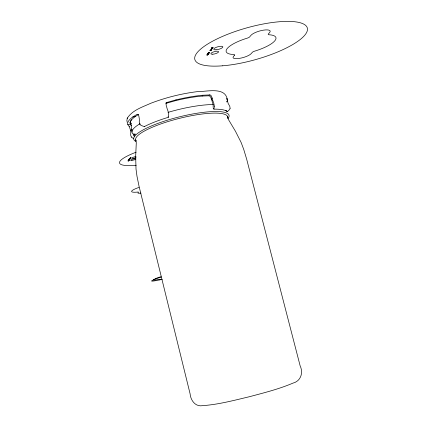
<?xml version="1.0" encoding="UTF-8"?>
<svg xmlns="http://www.w3.org/2000/svg" width="427" height="427" viewBox="0 0 427 427"><rect width="100%" height="100%" fill="white"/><g stroke="black" fill="none" stroke-linecap="round" stroke-linejoin="round"><path stroke-width="0.64" d="M226.822 98.642L228.103 103.265A8.7 7.953 47.8 0 0 228.733 104.482L229.15 105.154A7.617 6.997 47.2 0 1 229.496 105.768L229.625 106.056A5.695 5.231 47.3 0 1 229.939 107.001L230.052 108.287M214.253 106.52L214.237 106.771A13.093 4.099 80.3 0 1 214.151 107.593L213.932 109.152A48.934 10.675 -14.1 0 1 227.372 111.628L227.959 111.089A38.462 35.19 43.8 0 0 228.568 110.518L228.755 110.326A11.881 10.894 46.5 0 0 229.486 109.531L229.566 109.424A2.653 2.434 47.5 0 0 230.084 108.293M139.987 124.449A2.743 2.562 38.4 0 0 141.065 125.319L141.337 125.469A13.13 12.223 38.7 0 0 142.308 125.885L144.305 126.605A48.934 10.675 -14.1 0 1 168.393 117.292L168.451 116.64A39.444 10.301 80 0 0 168.51 115.947L168.532 115.722A12.404 3.315 79.8 0 0 168.585 114.772L168.585 114.639A2.792 0.753 79.7 0 0 168.51 113.352L168.222 111.975A5.967 1.601 79.7 0 0 167.955 110.988L167.864 110.694A7.958 2.135 79.7 0 0 167.651 110.081L167.4 109.403A9.298 2.525 79.9 0 1 166.994 108.17C166.69 106.387 164.945 103.467 167.245 102.405A7.595 7.462 -82.3 0 1 167.646 102.256M213.137 107.358L213.169 104.69L211.349 98.861M127.273 118.258L126.867 120.494L127.187 122.234M127.337 118.103C132.487 110.091 142.485 107.06 150.736 103.291C165.628 97.586 181.213 93.673 197.034 91.672C206.129 91.88 226.161 86.137 227.351 100.318A51.336 11.945 -14.1 0 1 227.047 101.471M127.193 118.444L127.417 117.916M134.185 135.54L134.996 133.843L134.809 134.937L134.889 134.014L134.825 134.361M144.305 126.605L144.486 126.328M206.833 54.934L208.221 54.565L207.719 54.693M207.794 53.647L208.547 53.439M210.287 50.295L211.05 50.082M211.242 49.009L212.657 48.63L212.144 48.758M211.792 49.399L211.536 49.5M128.346 160.152L129.221 159.986C127.385 160.157 130.299 159.522 128.874 160.13M129.301 158.871L130.214 158.652M209.801 50.562L211.013 50.418M210.089 50.167L211.306 50.028M128.271 160.536L128.922 160.36M130.182 157.963L130.838 157.819L130.422 157.921M207.49 54.074L208.349 53.983M207.655 53.85L208.248 53.759M207.938 53.471L209.145 53.327M208.237 53.071L209.097 52.985M130.112 158.529L130.4 158.417M212.71 47.792L212.304 48.128M128.703 160.68L128.148 160.888M130.747 157.942L130.352 158.017M131.036 157.558L130.251 157.707M207.938 54.533L207.394 54.571M212.374 48.598L211.707 48.699M128.805 160.819L128.02 160.974M129.253 160.221L128.383 160.387M130.865 158.059L129.984 158.23M165.884 103.745L166.85 103.169A10.856 10.643 77.2 0 1 167.187 103.024L175.438 100.687L176.057 99.87A51.336 11.945 -14.1 0 1 202.825 95.232L209.716 94.938M210.842 49.548L211.765 49.302M211.242 50.135L211.087 50.178M207.768 54.789L207.223 54.998L207.661 54.864M208.739 53.487L208.579 53.54M211.675 48.427L212.731 48.112L212.123 48.262M207.25 54.373L208.291 54.069L207.687 54.213M175.438 100.687A48.822 11.358 -14.1 0 1 202.136 96.059L202.825 95.232M211.482 99.32L212.192 98.504L212.005 97.81M212.876 47.936L212.625 48.059M210.81 50.696L210.554 50.77M211.418 48.94L212.011 48.795M129.162 126.397L127.801 124.636A51.336 11.945 -14.1 0 1 132.69 117.019L136.992 114.377A7.478 4.649 74.6 0 1 137.238 114.287C139.255 114.345 138.898 117.569 139.362 119.016A9.079 8.481 36.7 0 1 139.367 120.387L139.303 121.167A7.857 7.334 39.1 0 0 139.277 121.866L139.298 122.186A5.882 5.492 38.8 0 0 139.474 123.189L140.013 124.433M127.801 124.636L130.299 124.193A48.822 11.358 -14.1 0 1 135.258 116.566L138.578 114.452M207.01 54.864L207.586 54.725M129.803 158.497L130.331 158.374M128.474 160.958L128.297 160.995M167.64 102.24L176.057 99.87M212.182 47.909L212.582 47.803M210.132 50.658L210.644 50.541M211.707 48.518L212.577 48.326L211.973 48.422M207.303 54.453L208.136 54.272L207.543 54.368M128.692 160.408L128.431 160.472M208.227 53.706L207.853 53.733M129.787 158.887L129.594 158.913M129.755 158.727L130.08 158.663M128.143 160.707L128.821 160.52L128.127 160.728M210.703 50.306L210.506 50.322M129.28 126.525L130.491 130.155L132.359 129.856M132.69 117.019L135.258 116.566M226.326 101.866L227.548 101.647M212.08 47.664L213.201 47.488L212.032 47.728M210.735 49.991L211.381 49.916M209.241 52.788C206.898 53.145 210.009 52.831 208.984 52.692L209.134 52.494C211.739 51.864 205.729 53.108 209.273 52.751M207.127 55.014L206.898 55.019M210.607 50.37L210.324 50.375M202.136 96.059L208.824 95.797A10.712 7.803 77.4 0 1 209.065 95.851M211.461 49.036L211.296 49.089M209.065 95.824L210.415 96.513L211.317 98.76M210.041 94.981L211.221 95.707L211.995 97.767M133.832 138.481L133.566 138.38A11.668 10.926 37.9 0 1 132.503 137.921L132.375 137.852A2.615 2.455 37.6 0 1 131.351 137.019M134.297 136.224L133.47 135.295L133.336 133.843M227.372 111.628L226.219 110.86M226.139 110.796L226.054 110.726A2.268 2.082 47.6 0 1 225.739 110.433L225.707 110.385M130.299 124.193L131.724 125.858M226.945 98.589L227.281 99.326M213.932 109.152L213.42 108.49M168.393 117.292L168.041 116.779M213.372 108.41L213.345 108.373A2.349 0.742 80.1 0 1 213.19 108.1M131.377 136.998L130.865 135.813A5.604 5.257 38 0 1 130.694 134.857L130.678 134.553A7.483 7.024 38.3 0 1 130.705 133.886L130.769 133.139A8.652 8.118 35.8 0 0 130.763 131.831L130.497 130.192M212.667 100.153L212.192 98.504M227.575 116.678L228.429 119.523L235.453 131.249L241.164 142.57L243.758 149.493L246.683 159.234L300.16 365.902C303.538 372.83 300.709 381.22 292.949 383.126C278.938 389.104 264.089 392.797 249.405 396.72C233.985 400.366 218.528 404.54 202.66 405.65C195.411 407.027 190.639 400.371 190.095 393.806L139.058 186.327L137.008 176.356L136.01 169.023L135.669 156.346L136.288 142.682L135.695 139.794M130.71 122.784L131.996 132.007M138.972 187.421A15.922 2.567 -13.6 0 0 137.569 192.081A2.482 0.395 -13.5 0 1 138.449 192.273L138.001 192.758A5.754 0.907 -13.6 0 0 140.947 193.073M165.847 103.12A45.529 10.638 -14.1 0 1 166.914 102.8M166.124 102.763A46.538 10.878 -14.1 0 1 167.774 102.277M131.286 123.809A48.048 11.23 -14.1 0 1 131.393 119.656M136.282 140.867A47.37 10.163 -14.1 0 1 179.564 118.327A47.37 10.163 -14.1 0 1 227.522 118.119M133.389 134.259A49.105 10.953 -14.1 0 1 140.045 123.697M168.019 112.376A49.105 10.953 -14.1 0 1 213.126 104.535M135.962 141.47A49.137 10.595 -14.1 0 1 179.212 116.902A49.137 10.595 -14.1 0 1 227.97 118.53M161.518 279.488A15.916 0.998 -14 0 1 151.937 280.688L155.54 278.655A16.205 1.035 -14 0 1 161.038 276.685M161.118 277.16A16.055 1.019 -14 0 0 159.09 279.381L159.976 279.274L159.42 279.605A5.802 0.363 -14 0 0 162.233 279.317M136.24 165.238A39.818 7.729 -13.8 0 1 136.069 152.215M136.096 157.734A3.208 0.63 -13.5 0 1 131.783 158.134A3.208 0.63 -13.5 0 1 136.048 156.549M131.084 123.931A48.801 11.449 -14.1 0 1 129.92 122.56M129.055 126.125A7.168 1.014 67.1 0 1 129.151 126.195M212.667 100.153A9.154 2.92 80.4 0 0 213.089 101.364L213.351 102.026A7.835 2.466 80.1 0 1 213.569 102.629L213.665 102.923A5.871 1.852 80.1 0 1 213.938 103.889L214.205 105.245A2.749 0.87 80.2 0 1 214.247 106.515M209.716 94.901A7.521 5.54 74.9 0 1 210.036 94.938M129.184 159.025L130.064 158.86L129.184 159.025M212.054 47.53L211.771 47.909L212.054 47.53M128.975 159.901L128.543 160.013L128.975 159.901M208.979 52.537L208.339 52.708L208.979 52.537M234.492 55.227L233.43 56.519A9.634 2.637 -15.5 0 0 239.51 58.366A9.634 2.637 -15.5 0 0 251.172 53.647L252.298 52.361A3.213 0.875 -15.7 0 1 254.78 51.101A25.844 7.275 -15.7 0 0 274.668 40.965A25.844 7.275 -15.7 0 0 269.111 34.763A3.395 0.971 -16.2 0 1 268.391 33.925L269.65 32.479A10.264 2.973 -16 0 0 263.502 30.146A10.264 2.973 -16 0 0 250.911 35.388L249.715 36.829A3.416 0.993 -15.7 0 1 247.1 38.195A25.844 7.275 -15.7 0 0 227.255 48.481A25.844 7.275 -15.7 0 0 233.681 54.501A3.235 0.891 -15.3 0 1 234.492 55.227M222.75 65.79A58.408 16.461 -15.7 0 0 307.493 29.266A58.408 16.461 -15.7 0 0 223.054 36.183A58.408 16.461 -15.7 0 0 222.75 65.79M212.811 54.208A3.982 1.132 -15 0 0 218.608 51.774A3.982 1.132 -15 0 0 212.827 52.179A3.982 1.132 -15 0 0 212.811 54.208M216.003 49.82A4.713 1.356 -15.1 0 0 222.873 46.927A4.713 1.356 -15.1 0 0 216.062 47.381A4.713 1.356 -15.1 0 0 216.003 49.82M131.906 160.365A2.727 0.528 -13.4 0 0 135.903 158.983A2.727 0.528 -13.4 0 0 131.938 159.415A2.727 0.528 -13.4 0 0 131.906 160.365"/></g></svg>
